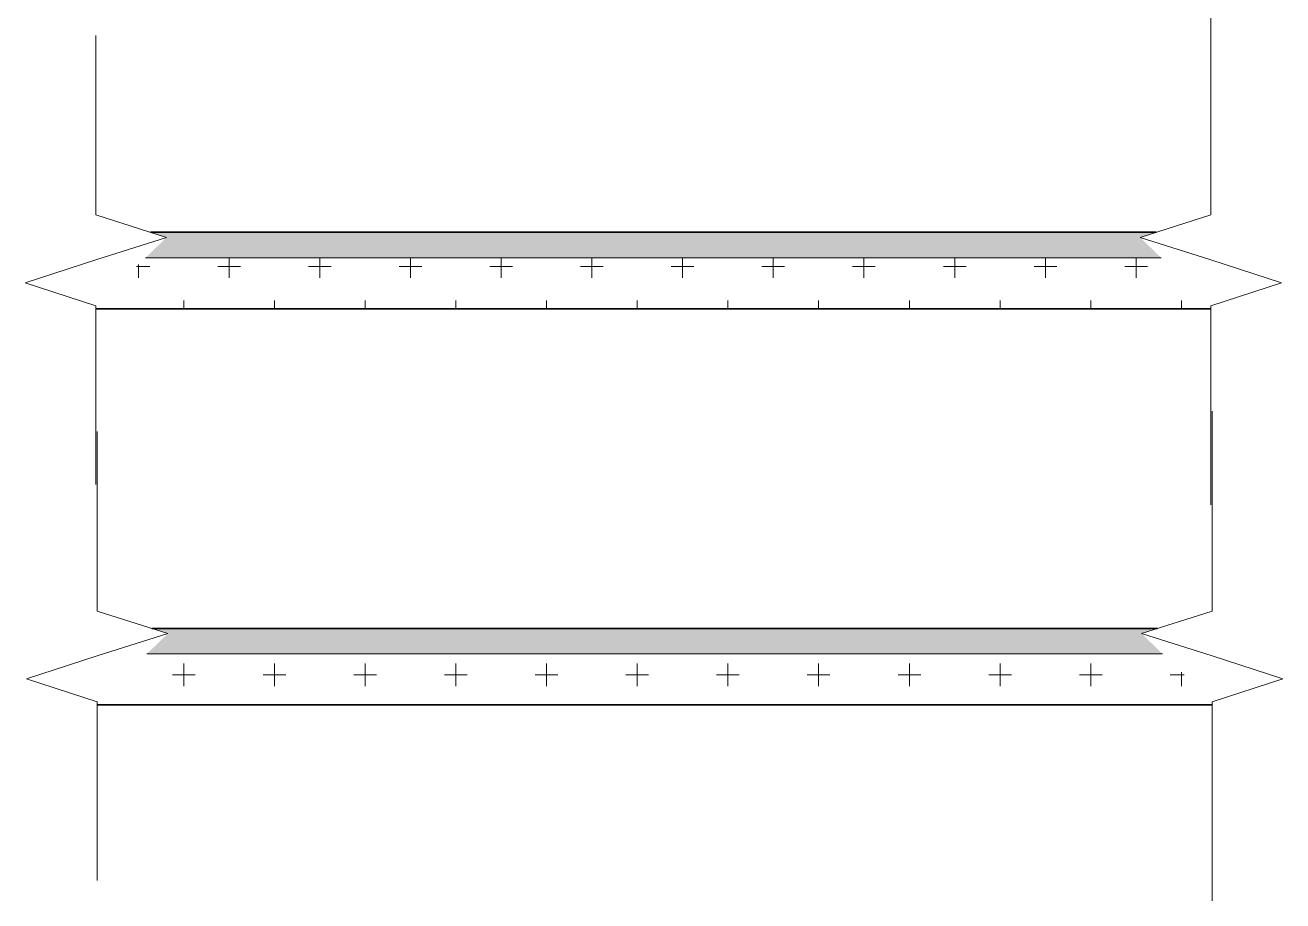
# Paper-space layout '№1в' of a CAD drawing. Header units: millimetres. Extents: x -384 to 3377, y -880 to 482.
# Drawn here: x -368.41 to -319.81, y -224.26 to -190.43 of the extents above; entities that cross this region are included whole.
import ezdxf

# ---------------------------------------------------------------- set-up
doc = ezdxf.new("R2010")
doc.units = ezdxf.units.MM
for name, color, linetype, lineweight in [('Аннотация', 7, 'Continuous', 20), ('Стены разрез', 7, 'Continuous', 35), ('Стены штриховка', 7, 'Continuous', 9), ('Узлы', 7, 'Continuous', 18)]:
    doc.layers.add(name, color=color, linetype=linetype, lineweight=lineweight)

# ---------------------------------------------------------------- blocks, each defined once
blk = doc.blocks.new('Family - ___-3932227-УО Маркир 5 эт')
at = {"layer": 'Стены разрез', "lineweight": 20, "true_color": 0xd50000}
blk.add_hatch(color=12, dxfattribs=at).paths.add_polyline_path([(134.3, 3727.5), (113.6, 3747.5), (129.3, 3752.5), (-856.5, 3752.5), (-840.8, 3747.5), (-861.5, 3727.5), (113.6, 3727.5)])
at = {"layer": 'Стены разрез', "lineweight": 9, "true_color": 0xd50000}
h = blk.add_hatch(dxfattribs=at)
h.set_pattern_fill('FP_37', color=12, style=0, pattern_type=2)
h.set_pattern_definition([(0, (0, 0), (44.45, 44.45), [22.225, -66.675]), (90, (11.11, -11.113), (-44.45, 44.45), [22.225, -66.675])])
h.paths.add_polyline_path([(-910.1, 3677.5), (182.9, 3677.5), (182.9, 3680.4), (134.3, 3727.5), (-861.5, 3727.5), (-910.1, 3680.4)])
at = {"layer": 'Стены разрез'}
for p, q in [((129.3, 3752.5), (-856.5, 3752.5)), ((-910.1, 3677.5), (182.9, 3677.5))]:
    blk.add_line(p, q, dxfattribs=at)
at = {"layer": 'Стены штриховка'}
blk.add_line((134.3, 3727.5), (-861.5, 3727.5), dxfattribs=at)
blk = doc.blocks.new('ADSK_Обрыв_Линия1 - По умолчанию-2621347-УО Маркир 5 эт')
at = {"layer": 'Узлы', "lineweight": 20}
for p, q in [((10375.3, 7208.3), (10375.3, 7132.3)), ((10375.3, 7043.2), (10375.3, 6968.3))]:
    blk.add_line(p, q, dxfattribs=at)
blk = doc.blocks.new('ADSK_Обрыв_Линия1 - По умолчанию-2621349-УО Маркир 5 эт')
at = {"layer": 'Узлы', "lineweight": 20}
for p, q in [((9282.4, 7188.3), (9282.4, 7132.3)), ((9282.4, 7043.2), (9282.4, 6988.3))]:
    blk.add_line(p, q, dxfattribs=at)

psp = doc.layouts.new('№1в')

# ---------------------------------------------------------------- linework, layer by layer
at = {"layer": 'Аннотация', "lineweight": 20}
for p, q in [((-322.595, -194.767), (-322.595, -190.037)), ((-365.681, -195.556), (-365.681, -190.825)), ((-365.681, -197.763), (-362.95, -198.631)), ((-365.681, -197.763), (-362.95, -198.631)), ((-322.595, -197.763), (-325.326, -198.631)), ((-322.595, -197.763), (-325.326, -198.631)), ((-365.681, -199.498), (-362.95, -198.631)), ((-322.595, -199.498), (-325.326, -198.631)), ((-368.414, -200.386), (-365.681, -199.498)), ((-368.414, -200.386), (-365.681, -199.498)), ((-319.862, -200.386), (-322.595, -199.498)), ((-319.862, -200.386), (-322.595, -199.498)), ((-365.681, -201.274), (-368.414, -200.386)), ((-365.681, -201.274), (-368.414, -200.386)), ((-322.595, -201.274), (-319.862, -200.386)), ((-322.595, -201.274), (-319.862, -200.386)), ((-365.681, -203.44), (-365.681, -208.171)), ((-322.595, -204.229), (-322.595, -208.959)), ((-322.54, -210.069), (-322.54, -205.339)), ((-365.627, -210.857), (-365.627, -206.127)), ((-365.627, -213.065), (-362.896, -213.932)), ((-365.627, -213.065), (-362.896, -213.932)), ((-322.54, -213.065), (-325.272, -213.932)), ((-322.54, -213.065), (-325.272, -213.932)), ((-365.627, -214.8), (-362.896, -213.932)), ((-322.54, -214.8), (-325.272, -213.932)), ((-368.359, -215.687), (-365.627, -214.8)), ((-368.359, -215.687), (-365.627, -214.8)), ((-319.808, -215.687), (-322.54, -214.8)), ((-319.808, -215.687), (-322.54, -214.8)), ((-365.627, -216.575), (-368.359, -215.687)), ((-365.627, -216.575), (-368.359, -215.687)), ((-322.54, -216.575), (-319.808, -215.687)), ((-322.54, -216.575), (-319.808, -215.687)), ((-365.627, -218.742), (-365.627, -223.472)), ((-322.54, -219.53), (-322.54, -224.261))]:
    psp.add_line(p, q, dxfattribs=at)

# ---------------------------------------------------------------- block references
at = {"lineweight": 20, "xscale": 0.03942100842689669, "yscale": 0.03942100842689669, "zscale": 0.03942100842689669}
for p in [(-329.803, -346.361), (-329.749, -361.662)]:
    psp.add_blockref('Family - ___-3932227-УО Маркир 5 эт', p, dxfattribs=at)
at = {"layer": 'Узлы', "lineweight": 20, "xscale": 0.03942100842689669, "yscale": 0.03942100842689669, "zscale": 0.03942100842689669}
for name, p in [('ADSK_Обрыв_Линия1 - По умолчанию-2621347-УО Маркир 5 эт', (-731.601, -478.925)), ('ADSK_Обрыв_Линия1 - По умолчанию-2621349-УО Маркир 5 эт', (-731.601, -478.925)), ('ADSK_Обрыв_Линия1 - По умолчанию-2621347-УО Маркир 5 эт', (-731.547, -494.226)), ('ADSK_Обрыв_Линия1 - По умолчанию-2621349-УО Маркир 5 эт', (-731.547, -494.226))]:
    psp.add_blockref(name, p, dxfattribs=at)

doc.saveas('drawing.dxf')
